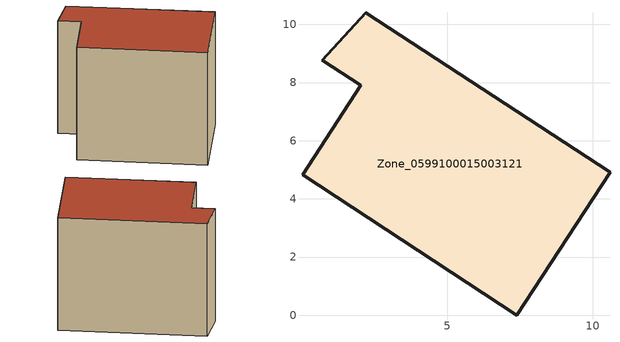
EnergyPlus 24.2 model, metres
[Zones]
Zone_0599100015003121
 floor ground (C_G): 0.03,4.83 2.03,7.9 0.71,8.77 2.19,10.4 10.6,4.92 7.39,0 z0.89
 wall outside (C_F): 2.03,7.9 0.03,4.83 7.39,0 10.6,4.92 2.19,10.4 0.71,8.77 2.03,7.9 z0.89:9.4
 roof outside (C_R): 2.19,10.4 0.71,8.77 2.03,7.9 0.03,4.83 7.39,0 10.6,4.92 z9.4
[BUILDING]
Pand.0599100015003121: North Axis=0; Terrain=City; Loads Convergence Tolerance Value=0.04; Temperature Convergence Tolerance Value=0.4; Solar Distribution=FullExterior; Maximum Number of Warmup Days=25; Minimum Number of Warmup Days=1
[Site:Location]
Rotterdam.The.Hague.AP_ZH_NLD Design_Conditions: Latitude=51.96; Longitude=4.45; Time Zone=1; Elevation=-4.5
[SITE:GROUNDTEMPERATURE:BUILDINGSURFACE]
18, 18, 18, 18, 18, 18, 18, 18, 18, 18, 18, 18
[MATERIAL] Thermal Absorptance=0.9; Solar Absorptance=0.7; Visible Absorptance=0.7
Name | Roughness | Thickness | Conductivity | Density | Specific Heat
G.TC.1975-1991 | MediumSmooth | 0.15 | 0.288461 | 540 | 1210
F.TC.1975-1991 | Rough | 0.3 | 0.230769 | 1920 | 840
R.TC.1975-1991 | MediumRough | 0.2 | 0.153846 | 1500 | 1000
[CONSTRUCTION]
C_G: G.TC.1975-1991
C_F: F.TC.1975-1991
C_R: R.TC.1975-1991
[ZONE]
Zone_0599100015003121: Type=1; Multiplier=1; Ceiling Height=Autocalculate; Volume=Autocalculate; Floor Area=autocalculate; Part of Total Floor Area=Yes
[ZONEINFILTRATION:DESIGNFLOWRATE]
Infil_Zone_0599100015003121: Zone or ZoneList or Space or SpaceList=Zone_0599100015003121; Schedule=AlwaysOn; Design Flow Rate Calculation Method=Flow/Area; Flow Rate per Floor Area=0.003; Constant Term Coefficient=1; Temperature Term Coefficient=0; Velocity Term Coefficient=0; Velocity Squared Term Coefficient=0
[HVACTEMPLATE:ZONE:IDEALLOADSAIRSYSTEM]
Zone_0599100015003121: Maximum Heating Supply Air Temperature=50; Minimum Cooling Supply Air Temperature=13; Maximum Heating Supply Air Humidity Ratio=0.0156; Minimum Cooling Supply Air Humidity Ratio=0.0077; Heating Limit=NoLimit; Cooling Limit=NoLimit; Dehumidification Control Type=ConstantSensibleHeatRatio; Cooling Sensible Heat Ratio=0.7; Dehumidification Setpoint=60; Humidification Control Type=None; Humidification Setpoint=30; Outdoor Air Method=None; Outdoor Air Flow Rate per Person=0.00944; Outdoor Air Flow Rate per Zone Floor Area=0; Outdoor Air Flow Rate per Zone=0; Demand Controlled Ventilation Type=None; Outdoor Air Economizer Type=NoEconomizer; Heat Recovery Type=None; Sensible Heat Recovery Effectiveness=0.7; Latent Heat Recovery Effectiveness=0.65
[ZONECONTROL:THERMOSTAT]
ThermostatControl_Zone_0599100015003121: Zone or ZoneList=Zone_0599100015003121; Control Type Schedule=DualSetpointControlType; Control 1=Thermostat_Zone_0599100015003121; Temperature Difference Between Cutout And Setpoint=0
[THERMOSTATSETPOINT:DUALSETPOINT]
Thermostat_Zone_0599100015003121: Heating Setpoint Temperature Schedule=HeatingSetpoint_Zone_0599100015003121; Cooling Setpoint Temperature Schedule=CoolingSetpoint_Zone_0599100015003121
[SCHEDULE:COMPACT]
HeatingSetpoint_Zone_0599100015003121: Through: 12/31, For: AllDays, Until: 24:00, 21
CoolingSetpoint_Zone_0599100015003121: Through: 12/31, For: AllDays, Until: 24:00, 24
DualSetpointControlType: Through: 12/31, For: AllDays, Until: 24:00, 4
AlwaysOn: Through: 12/31, For: AllDays, Until: 24:00, 1
